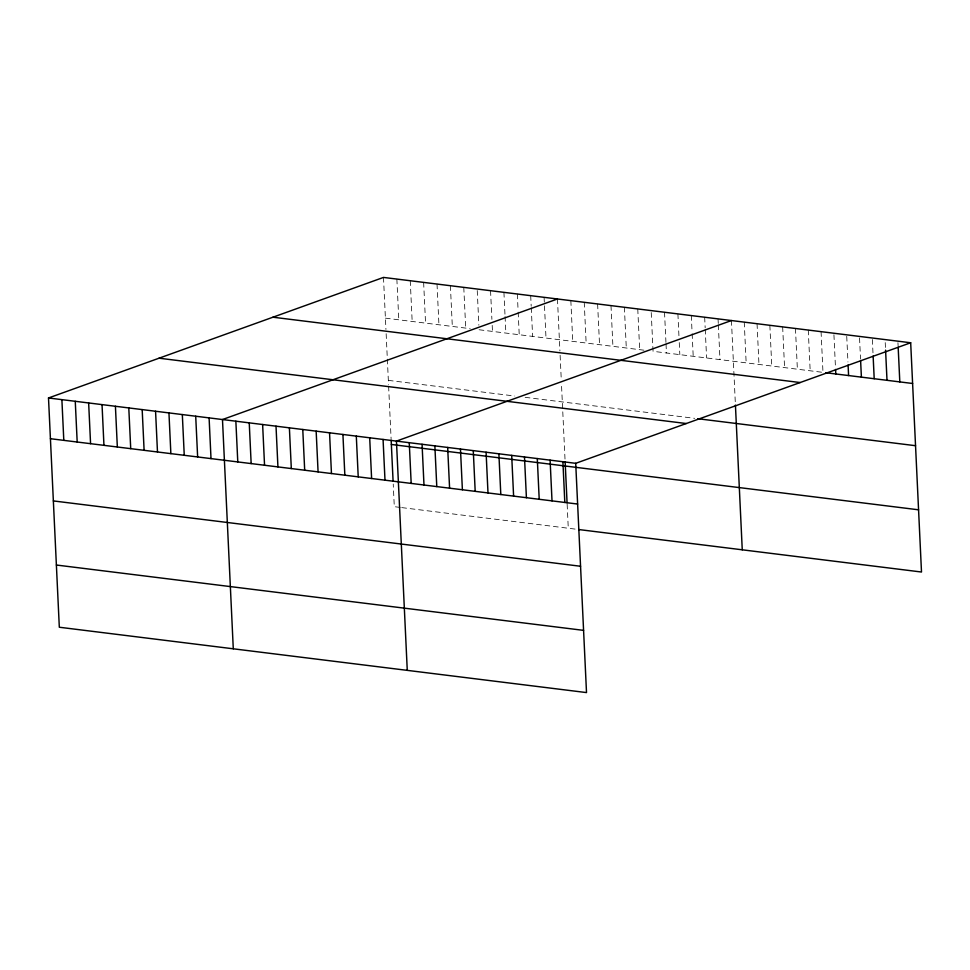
<?xml version="1.0" encoding="UTF-8"?>
<svg xmlns="http://www.w3.org/2000/svg" width="970" height="970" viewBox="0 0 970 970"><rect width="100%" height="100%" fill="white"/><g stroke="black" fill="none" stroke-linecap="round" stroke-linejoin="round"><path stroke-width="0.73" stroke-dasharray="4.85 3.64" d="M385.405 318.148L470.159 328.648M479.083 329.751L644.141 350.218M821.566 372.201L653.065 351.322L651.21 312.097M388.339 380.361L514.73 396.027M525.146 397.324L694.653 418.325M400.246 507.419L394.293 506.679L393.226 484.066M401.738 507.601L578.678 529.535M897.953 342.677L898.099 345.696M885.222 342.604L885.513 348.63M872.345 339.5L873.061 354.583M859.541 337.912L860.535 359.033M846.737 336.335L847.95 361.98M833.933 334.747L835.497 367.933M821.069 331.643L822.984 372.383M808.265 330.067L810.18 370.795M795.461 328.478L797.376 369.206M782.657 326.89L784.572 367.618M769.853 325.302L771.768 366.029M757.049 323.713L758.964 364.441M744.245 322.125L746.16 362.853M731.441 320.536L735.357 403.69M718.055 318.887L718.273 323.41M718.346 324.914L719.982 359.615M704.669 317.226L705.166 327.787M705.238 329.291L706.596 357.954M691.295 315.565L692.071 332.164M692.144 333.668L693.211 356.293M677.909 313.904L678.976 336.529M679.255 342.568L679.824 354.632M664.523 312.243L665.953 342.422M666.014 343.926L666.451 352.983M637.763 308.933L639.679 349.661M624.377 307.272L626.293 348M610.991 305.611L612.919 346.338M597.617 303.95L599.533 344.689M584.231 302.3L586.147 343.028M570.845 300.639L572.761 341.367M557.459 298.978L559.92 351.019M560.114 355.262L561.254 379.306M561.582 386.375L565.061 460.204M567.147 504.206L568.274 528.25M544.085 297.317L546.001 338.045M530.699 295.656L531.196 306.217M531.269 307.733L532.615 336.396M517.313 294.007L518.101 310.594M518.162 312.11L519.229 334.735M503.927 292.346L504.994 314.971M505.067 316.475L505.855 333.074M490.553 290.685L491.899 319.348M492.19 325.387L492.469 331.413M477.24 290.539L478.877 325.229M463.781 287.375L465.709 328.103M450.395 285.713L452.323 326.441M437.021 284.052L438.937 324.78M423.635 282.391L425.551 323.119M410.249 280.73L412.177 321.458M396.863 279.081L398.791 319.809M383.489 277.42L385.939 329.461M386.145 333.704L387.272 357.736M387.345 359.155L388.546 384.738M388.618 386.193L391.092 438.634"/><path stroke-width="1.45" d="M910.684 342.762L575.707 463.32L586.51 692.58L59.316 627.238L48.5 397.979L383.489 277.42L910.684 342.762L921.5 572.021L578.678 529.535M557.459 298.978L222.482 419.537L233.285 648.809M731.441 320.536L396.451 441.095L407.267 670.367M825.834 372.735L912.612 383.489M272.946 317.202L800.141 382.544M697.636 418.7L915.547 445.703M159.044 358.197L686.251 423.526M48.5 397.979L575.707 463.32M391.359 444.466L918.566 509.808M50.416 438.707L577.623 504.048M53.35 500.92L580.557 566.262M56.381 565.025L583.576 630.367M898.171 347.199L899.808 381.901M885.574 350.146L887.004 380.313M873.133 356.099L874.2 378.724M860.608 360.549L861.396 377.136M848.095 364.987L848.592 375.548M835.57 369.437L835.788 373.959M735.43 405.108L742.256 549.808M565.134 461.659L567.074 502.799M562.903 461.732L564.819 502.46M550.099 460.144L552.015 500.872M537.295 458.555L539.211 499.283M524.491 456.967L526.407 497.695M511.687 455.379L513.603 496.106M498.883 453.79L500.799 494.518M486.079 452.202L487.995 492.942M473.275 450.626L475.191 491.353M460.471 449.037L462.387 489.765M447.667 447.449L449.583 488.177M434.863 445.861L436.779 486.588M422.059 444.272L423.987 485M409.255 442.684L411.183 483.412M391.152 440.101L393.092 481.229M383.065 439.446L384.993 480.174M369.691 437.785L371.607 478.513M356.305 436.124L358.221 476.852M342.919 434.463L344.847 475.191M329.545 432.802L331.461 473.53M316.159 431.153L318.075 471.881M302.773 429.492L304.689 470.22M289.387 427.831L291.315 468.558M276.013 426.169L277.929 466.897M262.627 424.508L264.543 465.248M249.241 422.859L251.157 463.587M235.856 421.198L237.783 461.926M209.096 417.876L211.011 458.604M195.71 416.215L197.637 456.955M182.324 414.566L184.251 455.294M168.95 412.905L170.865 453.633M155.564 411.244L157.479 451.971M142.178 409.582L144.106 450.31M128.792 407.933L130.72 448.661M115.418 406.272L117.334 447M102.032 404.611L103.948 445.339M88.646 402.95L90.574 443.678M75.26 401.289L77.188 442.017M61.886 399.64L63.802 440.368"/></g></svg>
